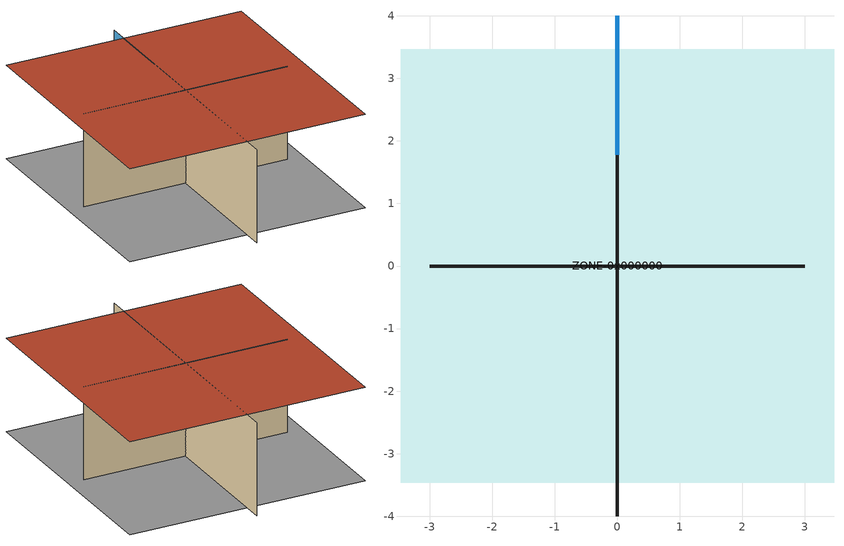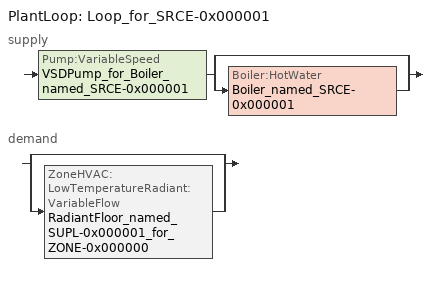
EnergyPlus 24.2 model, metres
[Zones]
ZONE-0x000000
 floor ground (CTSF-0x000001:for:SURF-0x000000): 3.46,-3.46 -3.46,-3.46 -3.46,3.46 3.46,3.46 z0
 wall outside (CTSF-0x000000:for:SURF-0x000001): 0,-4 0,4 z0:2.7
 wall outside (CTSF-0x000000:for:SURF-0x000002): -3,0 3,0 z0:2.7
 wall outside (CTSF-0x000000:for:SURF-0x000003): 0,4 0,-4 z0:2.7
 wall outside (CTSF-0x000000:for:SURF-0x000004): 3,0 -3,0 z0:2.7
 window (CTFN-0x000000): 0,4 0,1.78 / 0,4 0,1.78 z0:2.7
 roof outside (CTSF-0x000002:for:SURF-0x000005): -3.46,3.46 -3.46,-3.46 3.46,-3.46 3.46,3.46 z2.7
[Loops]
PlantLoop 'Loop_for_SRCE-0x000001'
 supply: Pump:VariableSpeed 'VSDPump_for_Boiler_named_SRCE-0x000001' > split
  | bypass
  | Boiler:HotWater 'Boiler_named_SRCE-0x000001'
 demand: split
  | bypass
  | ZoneHVAC:LowTemperatureRadiant:VariableFlow 'RadiantFloor_named_SUPL-0x000001_for_ZONE-0x000000'
[Building]
ASHRAE 140 modified: North Axis=0; Terrain=Suburbs; Solar Distribution=MinimalShadowing
[SizingPeriod:WeatherFileDays] Begin Day of Month=1; End Day of Month=31
Name | Begin Month | End Month
DesignWinter | 1 | 1
DesignSummer | 8 | 8
[Material] Roughness=Rough; Thermal Absorptance=0.9; Solar Absorptance=0.7; Visible Absorptance=0.7
Name | Thickness | Conductivity | Density | Specific Heat
MTRL-0x000000_10.0mm | 0.01 | 0.16 | 950 | 840
MTRL-0x000004_1003.0000000000001mm | 1.003 | 0.04 | 0.01 | 100
MTRL-0x000001_66.0mm | 0.066 | 0.04 | 12 | 840
MTRL-0x000000_12.0mm | 0.012 | 0.16 | 950 | 840
MTRL-0x000003_25.0mm | 0.025 | 0.14 | 650 | 1200
MTRL-0x000002_9.000000000000002mm | 0.009 | 0.14 | 530 | 900
MTRL-0x000005_19.0mm | 0.019 | 0.14 | 530 | 900
MTRL-0x000001_111.8mm | 0.1118 | 0.04 | 12 | 840
[WindowMaterial:SimpleGlazingSystem]
$GLAZING_FOR$CTFN-0x000000: U-Factor=2.1; Solar Heat Gain Coefficient=0.769
[Construction]
CTSF-0x000001:for:SURF-0x000000: MTRL-0x000004_1003.0000000000001mm, MTRL-0x000003_25.0mm
CTSF-0x000000:for:SURF-0x000001; CTSF-0x000000:for:SURF-0x000002; CTSF-0x000000:for:SURF-0x000003; CTSF-0x000000:for:SURF-0x000004: MTRL-0x000002_9.000000000000002mm, MTRL-0x000001_66.0mm, MTRL-0x000000_12.0mm
CTFN-0x000000: $GLAZING_FOR$CTFN-0x000000
CTSF-0x000002:for:SURF-0x000005: MTRL-0x000005_19.0mm, MTRL-0x000001_111.8mm, MTRL-0x000000_10.0mm
[Zone]
ZONE-0x000000: Type=1; Multiplier=1; Ceiling Height=autocalculate; Volume=autocalculate; Floor Area=48; Zone Inside Convection Algorithm=TARP; Zone Outside Convection Algorithm=TARP; Part of Total Floor Area=Yes
[People]
people:ZONE-0x000000: Zone or ZoneList or Space or SpaceList=ZONE-0x000000; Number of People Schedule=$FROM_DB$:소규모사무실-Occupied:AND:0xAUTO0001:INVERTED:MUL:0.04761904761904762_normalized:for:ZONE-0x000000:occupant; Number of People Calculation Method=People/Area; People per Floor Area=0.047619; Fraction Radiant=0.3; Sensible Heat Fraction=autocalculate; Activity Level Schedule=$DEFAULT$PEOPLEACTIVITY; Carbon Dioxide Generation Rate=3.82E-8; Enable ASHRAE 55 Comfort Warnings=No; Mean Radiant Temperature Calculation Type=EnclosureAveraged; Clothing Insulation Calculation Method=ClothingInsulationSchedule; Cold Stress Temperature Threshold=15.56; Heat Stress Temperature Threshold=30
[Lights]
light:ZONE-0x000000: Zone or ZoneList or Space or SpaceList=ZONE-0x000000; Schedule=$FROM_DB$:소규모사무실-Lighted:MUL:0xAUTO0002:INVERTED; Design Level Calculation Method=Watts/Area; Watts per Floor Area=10; Return Air Fraction=0; Fraction Radiant=0; Fraction Visible=0; Fraction Replaceable=1; Return Air Fraction Calculated from Plenum Temperature=No; Return Air Fraction Function of Plenum Temperature Coefficient 1=0; Return Air Fraction Function of Plenum Temperature Coefficient 2=0
[ElectricEquipment]
electric_equipment:ZONE-0x000000: Zone or ZoneList or Space or SpaceList=ZONE-0x000000; Schedule=$FROM_DB$:소규모사무실-Occupied:AND:0xAUTO0001:INVERTED:MUL:4.666666666666667_normalized:for:ZONE-0x000000:equipment; Design Level Calculation Method=Watts/Area; Watts per Floor Area=4.66667; Fraction Latent=0; Fraction Radiant=0; Fraction Lost=0
[ZoneInfiltration:DesignFlowRate]
ZONE-0x000000:infiltration: Zone or ZoneList or Space or SpaceList=ZONE-0x000000; Schedule=ALLON; Design Flow Rate Calculation Method=AirChanges/Hour; Air Changes per Hour=0.105; Constant Term Coefficient=1; Temperature Term Coefficient=0; Velocity Term Coefficient=0; Velocity Squared Term Coefficient=0
[ZoneVentilation:DesignFlowRate]
NaturalVentilation:ZONE-0x000000: Zone or ZoneList or Space or SpaceList=ZONE-0x000000; Design Flow Rate Calculation Method=Flow/Person; Flow Rate per Person=0.0083; Ventilation Type=Natural; Fan Pressure Rise=0; Fan Total Efficiency=1; Constant Term Coefficient=1; Temperature Term Coefficient=0; Velocity Term Coefficient=0; Velocity Squared Term Coefficient=0; Minimum Indoor Temperature=-100; Maximum Indoor Temperature=100; Delta Temperature=-100; Minimum Outdoor Temperature=-100; Maximum Outdoor Temperature=100; Maximum Wind Speed=40
[DesignSpecification:OutdoorAir]
DesignSpecificationOutdoorAir_for_ZONE-0x000000: Outdoor Air Method=Flow/Person; Outdoor Air Flow per Person=0.00944; Outdoor Air Flow per Zone Floor Area=0; Outdoor Air Flow per Zone=0; Outdoor Air Flow Air Changes per Hour=0; Outdoor Air Schedule=ALLON
[DesignSpecification:ZoneAirDistribution]
DesignSpecificationZoneAirDistribution_for_ZONE-0x000000: Zone Air Distribution Effectiveness in Cooling Mode=1; Zone Air Distribution Effectiveness in Heating Mode=1; Zone Secondary Recirculation Fraction=0; Minimum Zone Ventilation Efficiency=0
[Sizing:Zone]
ZONE-0x000000: Zone Cooling Design Supply Air Temperature Input Method=SupplyAirTemperature; Zone Cooling Design Supply Air Temperature=14; Zone Cooling Design Supply Air Temperature Difference=10; Zone Heating Design Supply Air Temperature Input Method=SupplyAirTemperature; Zone Heating Design Supply Air Temperature=50; Zone Heating Design Supply Air Temperature Difference=10; Zone Cooling Design Supply Air Humidity Ratio=0.009; Zone Heating Design Supply Air Humidity Ratio=0.004; Design Specification Outdoor Air Object=DesignSpecificationOutdoorAir_for_ZONE-0x000000; Zone Heating Sizing Factor=1.25; Zone Cooling Sizing Factor=1.15; Cooling Design Air Flow Method=DesignDay; Cooling Design Air Flow Rate=0; Cooling Minimum Air Flow per Zone Floor Area=0.000762; Cooling Minimum Air Flow=0; Cooling Minimum Air Flow Fraction=0.2; Heating Design Air Flow Method=DesignDay; Heating Design Air Flow Rate=0; Heating Maximum Air Flow per Zone Floor Area=0.002032; Heating Maximum Air Flow=0.141576; Heating Maximum Air Flow Fraction=0.3; Design Specification Zone Air Distribution Object=DesignSpecificationZoneAirDistribution_for_ZONE-0x000000; Account for Dedicated Outdoor Air System=No; Dedicated Outdoor Air System Control Strategy=NeutralSupplyAir; Dedicated Outdoor Air Low Setpoint Temperature for Design=autosize; Dedicated Outdoor Air High Setpoint Temperature for Design=autosize; Zone Load Sizing Method=Sensible Load Only No Latent Load; Zone Latent Cooling Design Supply Air Humidity Ratio Input Method=HumidityRatioDifference; Zone Cooling Design Supply Air Humidity Ratio Difference=0.005; Zone Latent Heating Design Supply Air Humidity Ratio Input Method=HumidityRatioDifference; Zone Humidification Design Supply Air Humidity Ratio Difference=0.005; Type of Space Sum to Use=Coincident
[Sizing:Plant]
Loop_for_SRCE-0x000001: Loop Type=Heating; Design Loop Exit Temperature=80; Loop Design Temperature Difference=10; Sizing Option=NonCoincident; Zone Timesteps in Averaging Window=1
[ZoneControl:Thermostat]
Thermostat_for_ZONE-0x000000: Zone or ZoneList=ZONE-0x000000; Control Type Schedule=ScheduleTypeForThermostat_for_ZONE-0x000000; Control 1=DualSetPoint_for_ZONE-0x000000; Temperature Difference Between Cutout And Setpoint=0
[ThermostatSetpoint:DualSetpoint]
DualSetPoint_for_ZONE-0x000000: Heating Setpoint Temperature Schedule=$FROM_DB$:소규모사무실-HeatingSetpoint; Cooling Setpoint Temperature Schedule=$FROM_DB$:소규모사무실-CoolingSetpoint
[ZoneHVAC:TerminalUnit:VariableRefrigerantFlow]
AirHandlingUnit_named_SUPL-0x000000_for_ZONE-0x000000: Terminal Unit Availability Schedule=$FROM_DB$:소규모사무실-HVACOperating:AND:0xAUTO0000:INVERTED; Cooling Supply Air Flow Rate=autosize; No Cooling Supply Air Flow Rate=autosize; Heating Supply Air Flow Rate=autosize; No Heating Supply Air Flow Rate=autosize; Cooling Outdoor Air Flow Rate=0; Heating Outdoor Air Flow Rate=0; No Load Outdoor Air Flow Rate=0; Supply Air Fan Operating Mode Schedule=ALLON; Supply Air Fan Placement=DrawThrough; Supply Air Fan Object=Fan_for_AirHandlingUnit_named_SUPL-0x000000_for_ZONE-0x000000; Cooling Coil Object=CoolingCoil_for_AirHandlingUnit_named_SUPL-0x000000_for_ZONE-0x000000; Heating Coil Object=HeatingCoil_for_AirHandlingUnit_named_SUPL-0x000000_for_ZONE-0x000000; Zone Terminal Unit On Parasitic Electric Energy Use=30; Zone Terminal Unit Off Parasitic Electric Energy Use=20; Rated Heating Capacity Sizing Ratio=1; Maximum Supply Air Temperature from Supplemental Heater=autosize; Maximum Outdoor Dry-Bulb Temperature for Supplemental Heater Operation=21
[ZoneHVAC:LowTemperatureRadiant:VariableFlow]
RadiantFloor_named_SUPL-0x000001_for_ZONE-0x000000: Design Object=DesignOf_RadiantFloor_named_SUPL-0x000001_for_ZONE-0x000000; Availability Schedule=$FROM_DB$:소규모사무실-HVACOperating:AND:0xAUTO0000:INVERTED; Zone=ZONE-0x000000; Surface Name or Radiant Surface Group=RadiantFloorSurfaceGroup_for_ZONE-0x000000; Hydronic Tubing Length=autosize; Heating Design Capacity=autosize; Maximum Hot Water Flow=autosize; Number of Circuits=OnePerSurface; Circuit Length=106.7
[ZoneHVAC:LowTemperatureRadiant:VariableFlow:Design]
DesignOf_RadiantFloor_named_SUPL-0x000001_for_ZONE-0x000000: Fluid to Radiant Surface Heat Transfer Model=ConvectionOnly; Hydronic Tubing Inside Diameter=0.013; Hydronic Tubing Outside Diameter=0.016; Hydronic Tubing Conductivity=0.35; Temperature Control Type=MeanAirTemperature; Setpoint Control Type=ZeroFlowPower; Heating Design Capacity Method=HeatingDesignCapacity; Fraction of Autosized Heating Design Capacity=1; Heating Control Throttling Range=2; Heating Control Temperature Schedule=$FROM_DB$:소규모사무실-HeatingSetpoint; Cooling Design Capacity Method=CoolingDesignCapacity; Cooling Control Throttling Range=0.5; Condensation Control Type=SimpleOff; Condensation Control Dewpoint Offset=1
[ZoneHVAC:LowTemperatureRadiant:SurfaceGroup]
RadiantFloorSurfaceGroup_for_ZONE-0x000000: Surface 1=SURF-0x000000; Flow Fraction for Surface 1=1
[Zone equipment]
ZONE-0x000000: AirHandlingUnit_named_SUPL-0x000000_for_ZONE-0x000000, RadiantFloor_named_SUPL-0x000001_for_ZONE-0x000000
[Fan:ConstantVolume]
Fan_for_AirHandlingUnit_named_SUPL-0x000000_for_ZONE-0x000000: Availability Schedule=$FROM_DB$:소규모사무실-HVACOperating:AND:0xAUTO0000:INVERTED; Fan Total Efficiency=0.7; Pressure Rise=100; Maximum Flow Rate=0.48; Motor Efficiency=0.9; Motor In Airstream Fraction=1
[Coil:Cooling:DX:VariableRefrigerantFlow]
CoolingCoil_for_AirHandlingUnit_named_SUPL-0x000000_for_ZONE-0x000000: Availability Schedule=$FROM_DB$:소규모사무실-HVACOperating:AND:0xAUTO0000:INVERTED; Gross Rated Total Cooling Capacity=autosize; Gross Rated Sensible Heat Ratio=0.7; Rated Air Flow Rate=0.48; Cooling Capacity Ratio Modifier Function of Temperature Curve=Curve_for_AirHandlingUnit_named_SUPL-0x000000_for_ZONE-0x000000:CoolingCapaTemp; Cooling Capacity Modifier Curve Function of Flow Fraction=Curve_for_AirHandlingUnit_named_SUPL-0x000000_for_ZONE-0x000000:CoolingCapaFlow
[Coil:Heating:DX:VariableRefrigerantFlow]
HeatingCoil_for_AirHandlingUnit_named_SUPL-0x000000_for_ZONE-0x000000: Availability Schedule=$FROM_DB$:소규모사무실-HVACOperating:AND:0xAUTO0000:INVERTED; Gross Rated Heating Capacity=autosize; Rated Air Flow Rate=0.48; Heating Capacity Ratio Modifier Function of Temperature Curve=Curve_for_AirHandlingUnit_named_SUPL-0x000000_for_ZONE-0x000000:HeatingCapaTemp; Heating Capacity Modifier Function of Flow Fraction Curve=Curve_for_AirHandlingUnit_named_SUPL-0x000000_for_ZONE-0x000000:HeatingCapaFlow
[AirConditioner:VariableRefrigerantFlow]
Heat Pump=HeatPump_named_SRCE-0x000000; Availability Schedule=ALLON; Gross Rated Total Cooling Capacity=autosize; Gross Rated Cooling COP=3; Minimum Condenser Inlet Node Temperature in Cooling Mode=-6; Maximum Condenser Inlet Node Temperature in Cooling Mode=43; Cooling Capacity Ratio Modifier Function of Low Temperature Curve=Curve_for_HeatPump_named_SRCE-0x000000:CoolingCapaMF_LowTemp; Cooling Capacity Ratio Boundary Curve=Curve_for_HeatPump_named_SRCE-0x000000:CoolingCapaBoundary; Cooling Capacity Ratio Modifier Function of High Temperature Curve=Curve_for_HeatPump_named_SRCE-0x000000:CoolingCapaMF_HighTemp; Cooling Energy Input Ratio Modifier Function of Low Temperature Curve=Curve_for_HeatPump_named_SRCE-0x000000:CoolingEIRMF_LowTemp; Cooling Energy Input Ratio Boundary Curve=Curve_for_HeatPump_named_SRCE-0x000000:CoolingEIRBoundary; Cooling Energy Input Ratio Modifier Function of High Temperature Curve=Curve_for_HeatPump_named_SRCE-0x000000:CoolingEIRMF_HighTemp; Cooling Energy Input Ratio Modifier Function of Low Part-Load Ratio Curve=Curve_for_HeatPump_named_SRCE-0x000000:CoolingEIRMF_LowPLR; Cooling Energy Input Ratio Modifier Function of High Part-Load Ratio Curve=Curve_for_HeatPump_named_SRCE-0x000000:CoolingEIRMF_HighPLR; Cooling Combination Ratio Correction Factor Curve=Curve_for_HeatPump_named_SRCE-0x000000:CoolingCombCorrection; Cooling Part-Load Fraction Correlation Curve=Curve_for_HeatPump_named_SRCE-0x000000:CoolingPLRCorrelation; Gross Rated Heating Capacity=autosize; Rated Heating Capacity Sizing Ratio=1; Gross Rated Heating COP=3; Minimum Condenser Inlet Node Temperature in Heating Mode=-20; Maximum Condenser Inlet Node Temperature in Heating Mode=16; Heating Capacity Ratio Modifier Function of Low Temperature Curve=Curve_for_HeatPump_named_SRCE-0x000000:HeatingCapaMF_LowTemp; Heating Capacity Ratio Boundary Curve=Curve_for_HeatPump_named_SRCE-0x000000:HeatingCapaBoundary; Heating Capacity Ratio Modifier Function of High Temperature Curve=Curve_for_HeatPump_named_SRCE-0x000000:HeatingCapaMF_HighTemp; Heating Energy Input Ratio Modifier Function of Low Temperature Curve=Curve_for_HeatPump_named_SRCE-0x000000:HeatingEIRMF_LowTemp; Heating Energy Input Ratio Boundary Curve=Curve_for_HeatPump_named_SRCE-0x000000:HeatingEIRBoundary; Heating Energy Input Ratio Modifier Function of High Temperature Curve=Curve_for_HeatPump_named_SRCE-0x000000:HeatingEIRMF_HighTemp; Heating Performance Curve Outdoor Temperature Type=WetBulbTemperature; Heating Energy Input Ratio Modifier Function of Low Part-Load Ratio Curve=Curve_for_HeatPump_named_SRCE-0x000000:HeatingEIRMF_LowPLR; Heating Energy Input Ratio Modifier Function of High Part-Load Ratio Curve=Curve_for_HeatPump_named_SRCE-0x000000:HeatingEIRMF_HighPLR; Heating Combination Ratio Correction Factor Curve=Curve_for_HeatPump_named_SRCE-0x000000:HeatingCombCorrection; Heating Part-Load Fraction Correlation Curve=Curve_for_HeatPump_named_SRCE-0x000000:HeatingPLRCorrelation; Minimum Heat Pump Part-Load Ratio=0.15; Master Thermostat Priority Control Type=LoadPriority; Zone Terminal Unit List=Terminal_Units_for_HeatPump_named_SRCE-0x000000; Heat Pump Waste Heat Recovery=No; Piping Correction Factor for Height in Cooling Mode Coefficient=0; Piping Correction Factor for Height in Heating Mode Coefficient=0; Crankcase Heater Power per Compressor=33; Number of Compressors=2; Ratio of Compressor Size to Total Compressor Capacity=0.5; Maximum Outdoor Dry-Bulb Temperature for Crankcase Heater=5; Defrost Strategy=Resistive; Defrost Control=Timed; Defrost Time Period Fraction=0.058333; Resistive Defrost Heater Capacity=0; Maximum Outdoor Dry-bulb Temperature for Defrost Operation=5; Condenser Type=AirCooled; Evaporative Condenser Effectiveness=0.9; Evaporative Condenser Pump Rated Power Consumption=0; Basin Heater Capacity=0; Basin Heater Setpoint Temperature=2; Fuel Type=Electricity; Initial Heat Recovery Cooling Capacity Fraction=0.5; Heat Recovery Cooling Capacity Time Constant=0.15; Initial Heat Recovery Cooling Energy Fraction=1; Heat Recovery Cooling Energy Time Constant=0; Initial Heat Recovery Heating Capacity Fraction=1; Heat Recovery Heating Capacity Time Constant=0.15; Initial Heat Recovery Heating Energy Fraction=1; Heat Recovery Heating Energy Time Constant=0
[ZoneTerminalUnitList]
Terminal_Units_for_HeatPump_named_SRCE-0x000000: Zone Terminal Unit Name 1=AirHandlingUnit_named_SUPL-0x000000_for_ZONE-0x000000
[Pump:VariableSpeed]
VSDPump_for_Boiler_named_SRCE-0x000001: Design Maximum Flow Rate=autosize; Design Pump Head=179352; Design Power Consumption=autosize; Motor Efficiency=0.9; Fraction of Motor Inefficiencies to Fluid Stream=0; Coefficient 1 of the Part Load Performance Curve=0; Coefficient 2 of the Part Load Performance Curve=1; Coefficient 3 of the Part Load Performance Curve=0; Coefficient 4 of the Part Load Performance Curve=0; Design Minimum Flow Rate=autosize; Pump Control Type=Continuous; Design Power Sizing Method=PowerPerFlowPerPressure; Design Electric Power per Unit Flow Rate=348701.1; Design Shaft Power per Unit Flow Rate per Unit Head=1.28205; Design Minimum Flow Rate Fraction=0
[Boiler:HotWater]
Boiler_named_SRCE-0x000001: Fuel Type=Propane; Nominal Capacity=autosize; Nominal Thermal Efficiency=0.85; Efficiency Curve Temperature Evaluation Variable=LeavingBoiler; Design Water Flow Rate=autosize; Minimum Part Load Ratio=0; Maximum Part Load Ratio=1; Optimum Part Load Ratio=1; Water Outlet Upper Temperature Limit=99.9; Boiler Flow Mode=NotModulated; On Cycle Parasitic Electric Load=0; Sizing Factor=1
[PlantLoop]
Loop_for_SRCE-0x000001: Fluid Type=Water; Plant Equipment Operation Scheme=Loop_for_SRCE-0x000001 OperationScheme; Maximum Loop Temperature=99.9; Minimum Loop Temperature=0.1; Maximum Loop Flow Rate=autosize; Minimum Loop Flow Rate=0; Plant Loop Volume=Autocalculate; Load Distribution Scheme=SequentialLoad; Plant Loop Demand Calculation Scheme=SingleSetpoint; Common Pipe Simulation=None; Pressure Simulation Type=None; Loop Circulation Time=2
[PlantEquipmentList]
Loop_for_SRCE-0x000001 EquipmentList: Boiler_named_SRCE-0x000001
[PlantEquipmentOperation:HeatingLoad]
Loop_for_SRCE-0x000001 Operation: Load Range 1 Lower Limit=0; Load Range 1 Upper Limit=1e+20; Range 1 Equipment List=Loop_for_SRCE-0x000001 EquipmentList
[PlantEquipmentOperationSchemes]
Loop_for_SRCE-0x000001 OperationScheme: Control Scheme 1=Loop_for_SRCE-0x000001 Operation; Control Scheme 1 Schedule=ALLON
[AvailabilityManager:Scheduled]
Loop_for_SRCE-0x000001 AvailabilityManager: Schedule=ALLON
[SetpointManager:Scheduled]
Loop_for_SRCE-0x000001 SetpointManager: Control Variable=Temperature; Schedule=Loop_for_SRCE-0x000001 SetpointTemperature; Setpoint Node or NodeList=Loop_for_SRCE-0x000001 Supply Outlet Pipe OutletNode
[Schedule:Compact]
ALLON: Through: 12/31, For: AllDays, Until: 24:00, 1
$FROM_DB$:소규모사무실-HeatingSetpoint: Through: 12/31, For: Weekdays, Until: 24:00, 20, For: Weekends, Until: 24:00, 20, For: AllOtherDays, Until: 24:00, 20
$FROM_DB$:소규모사무실-CoolingSetpoint: Through: 12/31, For: Weekdays, Until: 24:00, 26, For: Weekends, Until: 24:00, 26, For: AllOtherDays, Until: 24:00, 26
$FROM_DB$:소규모사무실-HVACOperating:AND:0xAUTO0000:INVERTED: Through: 12/31, For: Monday, Until: 07:00, 0, Until: 18:00, 1, Until: 24:00, 0, For: Tuesday, Until: 07:00, 0, Until: 18:00, 1, Until: 24:00, 0, For: Wednesday, Until: 07:00, 0, Until: 18:00, 1, Until: 24:00, 0, For: Thursday, Until: 07:00, 0, Until: 18:00, 1, Until: 24:00, 0, For: Friday, Until: 07:00, 0, Until: 18:00, 1, Until: 24:00, 0, For: Weekends, Until: 24:00, 0, For: AllOtherDays, Until: 24:00, 0
$FROM_DB$:소규모사무실-Lighted:MUL:0xAUTO0002:INVERTED: Through: 12/31, For: Monday, Until: 09:00, 0, Until: 10:30, 1, Until: 13:30, 0, Until: 18:00, 1, Until: 24:00, 0, For: Tuesday, Until: 09:00, 0, Until: 10:30, 1, Until: 13:30, 0, Until: 18:00, 1, Until: 24:00, 0, For: Wednesday, Until: 09:00, 0, Until: 10:30, 1, Until: 13:30, 0, Until: 18:00, 1, Until: 24:00, 0, For: Thursday, Until: 09:00, 0, Until: 10:30, 1, Until: 13:30, 0, Until: 18:00, 1, Until: 24:00, 0, For: Friday, Until: 09:00, 0, Until: 10:30, 1, Until: 13:30, 0, Until: 18:00, 1, Until: 24:00, 0, For: Weekends, Until: 24:00, 0, For: AllOtherDays, Until: 24:00, 0
$FROM_DB$:소규모사무실-Occupied:AND:0xAUTO0001:INVERTED:MUL:4.666666666666667_normalized:for:ZONE-0x000000:equipment; $FROM_DB$:소규모사무실-Occupied:AND:0xAUTO0001:INVERTED:MUL:0.04761904761904762_normalized:for:ZONE-0x000000:occupant: Through: 12/31, For: Monday, Until: 09:00, 0, Until: 18:00, 1, Until: 24:00, 0, For: Tuesday, Until: 09:00, 0, Until: 18:00, 1, Until: 24:00, 0, For: Wednesday, Until: 09:00, 0, Until: 18:00, 1, Until: 24:00, 0, For: Thursday, Until: 09:00, 0, Until: 18:00, 1, Until: 24:00, 0, For: Friday, Until: 09:00, 0, Until: 18:00, 1, Until: 24:00, 0, For: Weekends, Until: 24:00, 0, For: AllOtherDays, Until: 24:00, 0
[Schedule:Constant]
Name | Hourly Value
$DEFAULT$PEOPLEACTIVITY | 107
ScheduleTypeForThermostat_for_ZONE-0x000000 | 4
Loop_for_SRCE-0x000001 SetpointTemperature | 60
[Curve:Linear] Input Unit Type for X=Dimensionless; Output Unit Type=Dimensionless
Name | Coefficient1 Constant | Coefficient2 x | Minimum Value of x | Maximum Value of x
Curve_for_HeatPump_named_SRCE-0x000000:CoolingEIRMF_HighPLR | 1 | 0 | 1 | 1.5
Curve_for_HeatPump_named_SRCE-0x000000:CoolingCombCorrection | 0.618055 | 0.381945 | 1 | 1.5
Curve_for_HeatPump_named_SRCE-0x000000:CoolingPLRCorrelation; Curve_for_HeatPump_named_SRCE-0x000000:HeatingPLRCorrelation | 0.85 | 0.15 | 0 | 1
Curve_for_HeatPump_named_SRCE-0x000000:HeatingCombCorrection | 0.96034 | 0.03966 | 1 | 1.5
Curve_for_AirHandlingUnit_named_SUPL-0x000000_for_ZONE-0x000000:HeatingCapaFlow; Curve_for_AirHandlingUnit_named_SUPL-0x000000_for_ZONE-0x000000:CoolingCapaFlow | 0.8 | 0.2 | 0 | 1.5
[Curve:Quadratic]
Curve_for_HeatPump_named_SRCE-0x000000:HeatingEIRMF_HighPLR: Coefficient1 Constant=2.42944; Coefficient2 x=-2.23589; Coefficient3 x**2=0.806452; Minimum Value of x=1; Maximum Value of x=1.5; Input Unit Type for X=Dimensionless; Output Unit Type=Dimensionless
[Curve:Cubic]
Name | Coefficient1 Constant | Coefficient2 x | Coefficient3 x**2 | Coefficient4 x**3 | Minimum Value of x | Maximum Value of x | Input Unit Type for X | Output Unit Type | Minimum Curve Output | Maximum Curve Output
Curve_for_HeatPump_named_SRCE-0x000000:CoolingCapaBoundary | 25.7347 | -0.0315004 | -0.014166 | 0 | 11 | 30 | Temperature | Dimensionless
Curve_for_HeatPump_named_SRCE-0x000000:CoolingEIRBoundary | 25.7347 | -0.0315004 | -0.014166 | 0 | 15 | 24 | Temperature | Dimensionless
Curve_for_HeatPump_named_SRCE-0x000000:CoolingEIRMF_LowPLR | 0.462812 | -1.04024 | 2.17491 | -0.597482 | 0 | 1 | Temperature | Capacity
Curve_for_HeatPump_named_SRCE-0x000000:HeatingCapaBoundary | -7.60009 | 3.0509 | -0.116284 | 0 | 15 | 27 | Temperature | Dimensionless
Curve_for_HeatPump_named_SRCE-0x000000:HeatingEIRBoundary | -7.60009 | 3.0509 | -0.116284 | 0 | 15 | 27 | Temperature | Dimensionless | -20 | 15
Curve_for_HeatPump_named_SRCE-0x000000:HeatingEIRMF_LowPLR | 0.140009 | 0.6415 | 0.133905 | 0.0845859 | 0 | 1 | Dimensionless | Dimensionless
Curve_for_AirHandlingUnit_named_SUPL-0x000000_for_ZONE-0x000000:HeatingCapaTemp | -0.390709 | 0.261815 | -0.0130432 | 0.000178132 | 0 | 50 | Temperature | Dimensionless | 0.5 | 1.5
Curve_for_AirHandlingUnit_named_SUPL-0x000000_for_ZONE-0x000000:CoolingCapaTemp | 0.504547 | 0.0288891 | -1.08194e-05 | 1.01359e-05 | 0 | 50 | Temperature | Dimensionless | 0.5 | 1.5
[Curve:Biquadratic] Minimum Value of x=15; Input Unit Type for X=Temperature; Input Unit Type for Y=Temperature; Output Unit Type=Dimensionless
Name | Coefficient1 Constant | Coefficient2 x | Coefficient3 x**2 | Coefficient4 y | Coefficient5 y**2 | Coefficient6 x*y | Maximum Value of x | Minimum Value of y | Maximum Value of y
Curve_for_HeatPump_named_SRCE-0x000000:CoolingCapaMF_LowTemp | 0.576883 | 0.017448 | 0.000583269 | -1.76324e-06 | -7.474e-09 | -1.30413e-07 | 24 | -5 | 23
Curve_for_HeatPump_named_SRCE-0x000000:CoolingCapaMF_HighTemp | 0.686736 | 0.0207631 | 0.0005447 | -0.0016218 | -4.259e-07 | -0.0003392 | 24 | 16 | 43
Curve_for_HeatPump_named_SRCE-0x000000:CoolingEIRMF_LowTemp | 0.989011 | -0.0234797 | 0.000199711 | 0.00596834 | -1.0289e-07 | -0.00015686 | 24 | -5 | 23
Curve_for_HeatPump_named_SRCE-0x000000:CoolingEIRMF_HighTemp | 0.143515 | 0.0186004 | -0.0003954 | 0.0248522 | 0.00016329 | -0.0006244 | 24 | 16 | 43
Curve_for_HeatPump_named_SRCE-0x000000:HeatingCapaMF_LowTemp | 1.0146 | -0.0025067 | -0.000141599 | 0.0269316 | 1.83538e-06 | -0.000358147 | 27 | -20 | 15
Curve_for_HeatPump_named_SRCE-0x000000:HeatingCapaMF_HighTemp | 1.16113 | 0.0274789 | -0.00168795 | 0.00178338 | 2.03208e-06 | -6.8969e-05 | 27 | -10 | 15
Curve_for_HeatPump_named_SRCE-0x000000:HeatingEIRMF_LowTemp | 0.874655 | -0.0131975 | 0.00110307 | -0.0133118 | 0.00089017 | -0.00012766 | 27 | -20 | 12
Curve_for_HeatPump_named_SRCE-0x000000:HeatingEIRMF_HighTemp | 2.50401 | -0.0573677 | 4.07336e-05 | -0.129597 | 0.00135839 | 0.00317047 | 27 | -10 | 15
